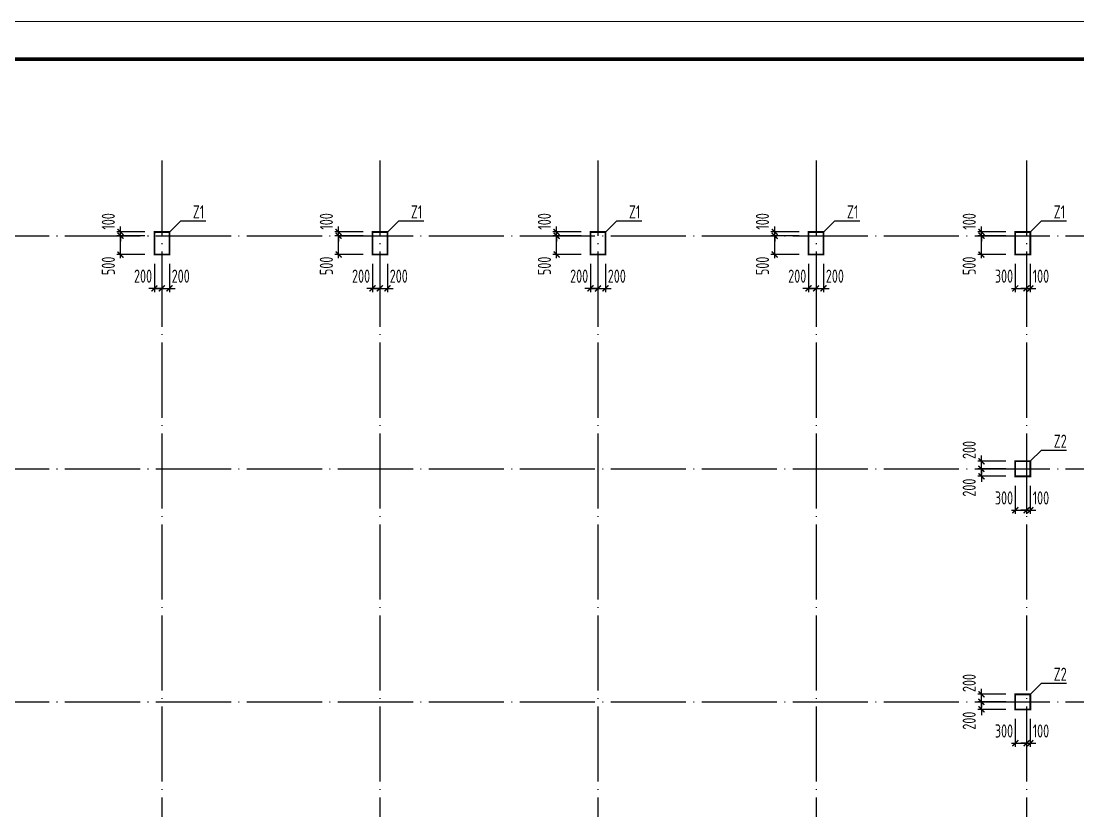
# Model space of a CAD drawing. Extents: x 287065 to 1473467, y 284802 to 344222.
# Drawn here: x 830103 to 858211, y 305812 to 326822 of the extents above; entities that cross this region are included whole.
import ezdxf

# ---------------------------------------------------------------- set-up
doc = ezdxf.new("R2010")
doc.units = 0
doc.header["$LTSCALE"] = 1000
doc.linetypes.add('DOTE', pattern=[2.42, 2, -0.2, 0.02, -0.2])
doc.layers.get('0').update_dxf_attribs({"linetype": 'CONTINUOUS'})
doc.layers.get('DEFPOINTS').update_dxf_attribs({"linetype": 'CONTINUOUS'})
for name, color, linetype in [('AXIS', 8, 'DOTE'), ('COLU', 7, 'CONTINUOUS'), ('DIM', 3, 'CONTINUOUS'), ('FRAME', 3, 'CONTINUOUS'), ('TEXT', 7, 'CONTINUOUS'), ('TK', 211, 'CONTINUOUS')]:
    doc.layers.add(name, color=color, linetype=linetype)
doc.styles.add('TSSD_Dimension', font='tssdeng.shx', dxfattribs={"width": 0.7, "bigfont": 'hztxt.shx'})
doc.styles.add('TSSD_Rein', font='tssdeng.shx', dxfattribs={"width": 0.7, "bigfont": 'hztxt.shx'})
doc.dimstyles.new('TSSD_100_100', dxfattribs={"dimtxt": 350, "dimasz": 150, "dimexe": 100, "dimexo": 250, "dimgap": 150, "dimtad": 1, "dimdec": 0, "dimzin": 0, "dimdsep": 46, "dimtxsty": 'TSSD_Dimension', "dimblk": 'ARCHTICK', "dimcen": 0, "dimdle": 100, "dimclrd": 3, "dimclre": 3, "dimclrt": 7, "dimadec": 0, "dimazin": 0, "dimtfac": 1, "dimtdec": 0, "dimtix": 1, "dimtmove": 2, "dimatfit": 3, "dimfxl": 100, "dimtolj": 1, "dimtzin": 0, "dimarcsym": 0})

# ---------------------------------------------------------------- blocks, each defined once
blk = doc.blocks.new('TK-A2+(891X420)')
at = {"layer": 'FRAME'}
for points in [[(626537, 392605, 20, 20, 0), (626537, 350605, 20, 20, 0), (715637, 350605, 20, 20, 0), (715637, 392605, 20, 20, 0)], [(629037, 391605, 100, 100, 0), (629037, 351605, 100, 100, 0), (714637, 351605, 100, 100, 0), (714637, 391605, 100, 100, 0)]]:
    blk.add_lwpolyline(points, format="xyseb", close=True, dxfattribs=at)
blk = doc.blocks.new('_ARCHTICK')
at = {"color": 0}
blk.add_lwpolyline([(-0.53, -0.53, 0.25, 0.25, 0), (0.53, 0.53, 0.5, 0.5, 0)], format="xyseb", dxfattribs=at)
blk = doc.blocks.new('*D245')
at = {"layer": 'DEFPOINTS', "color": 0}
for p in [(833647, 320612), (833847, 320612), (833847, 319712)]:
    blk.add_point(p, dxfattribs=at)
at = {"layer": 'DIM', "color": 3, "lineweight": -2}
for p, q in [((833647, 320362), (833647, 319612)), ((833847, 320362), (833847, 319612)), ((833647, 319712), (833497, 319712)), ((833647, 319712), (833847, 319712)), ((833847, 319712), (833997, 319712))]:
    blk.add_line(p, q, dxfattribs=at)
at = {"layer": 'DIM', "color": 3, "lineweight": -2, "xscale": 150, "yscale": 150, "zscale": 150}
blk.add_blockref('_ARCHTICK', (833647, 319712), dxfattribs=at)
at = {"layer": 'DIM', "color": 3, "lineweight": -2, "xscale": 150, "yscale": 150, "zscale": 150, "rotation": 180}
blk.add_blockref('_ARCHTICK', (833847, 319712), dxfattribs=at)
at = {"layer": 'DIM', "color": 7, "insert": (833346, 320037), "char_height": 350, "attachment_point": 5, "style": 'TSSD_Dimension'}
blk.add_mtext('\\A1;200', dxfattribs=at)
blk = doc.blocks.new('*D246')
at = {"layer": 'DEFPOINTS', "color": 0}
for p in [(833847, 320612), (834047, 320612), (834047, 319712)]:
    blk.add_point(p, dxfattribs=at)
at = {"layer": 'DIM', "color": 3, "lineweight": -2}
for p, q in [((833847, 320362), (833847, 319612)), ((834047, 320362), (834047, 319612)), ((833847, 319712), (833697, 319712)), ((833847, 319712), (834047, 319712)), ((834047, 319712), (834197, 319712))]:
    blk.add_line(p, q, dxfattribs=at)
at = {"layer": 'DIM', "color": 3, "lineweight": -2, "xscale": 150, "yscale": 150, "zscale": 150}
blk.add_blockref('_ARCHTICK', (833847, 319712), dxfattribs=at)
at = {"layer": 'DIM', "color": 3, "lineweight": -2, "xscale": 150, "yscale": 150, "zscale": 150, "rotation": 180}
blk.add_blockref('_ARCHTICK', (834047, 319712), dxfattribs=at)
at = {"layer": 'DIM', "color": 7, "insert": (834348, 320037), "char_height": 350, "attachment_point": 5, "style": 'TSSD_Dimension'}
blk.add_mtext('\\A1;200', dxfattribs=at)
blk = doc.blocks.new('*D247')
at = {"layer": 'DEFPOINTS', "color": 0}
for p in [(832747, 321112), (833647, 321112), (833647, 320612)]:
    blk.add_point(p, dxfattribs=at)
at = {"layer": 'DIM', "color": 3, "lineweight": -2}
for p, q in [((833397, 321112), (832647, 321112)), ((832747, 320512), (832747, 321212)), ((833397, 320612), (832647, 320612))]:
    blk.add_line(p, q, dxfattribs=at)
at = {"layer": 'DIM', "color": 3, "lineweight": -2, "xscale": 150, "yscale": 150, "zscale": 150}
for p, rotation in [((832747, 321112), 90), ((832747, 320612), 270)]:
    blk.add_blockref('_ARCHTICK', p, dxfattribs=dict(at, rotation=rotation))
at = {"layer": 'DIM', "color": 7, "insert": (832422, 320311), "char_height": 350, "attachment_point": 5, "rotation": 90, "style": 'TSSD_Dimension'}
blk.add_mtext('\\A1;500', dxfattribs=at)
blk = doc.blocks.new('*D248')
at = {"layer": 'DEFPOINTS', "color": 0}
for p in [(832747, 321212), (833647, 321212), (833647, 321112)]:
    blk.add_point(p, dxfattribs=at)
at = {"layer": 'DIM', "color": 3, "lineweight": -2}
for p, q in [((832747, 321212), (832747, 321362)), ((833397, 321212), (832647, 321212)), ((833397, 321112), (832647, 321112)), ((832747, 321112), (832747, 321212)), ((832747, 321112), (832747, 320962))]:
    blk.add_line(p, q, dxfattribs=at)
at = {"layer": 'DIM', "color": 3, "lineweight": -2, "xscale": 150, "yscale": 150, "zscale": 150}
for p, rotation in [((832747, 321212), 270), ((832747, 321112), 90)]:
    blk.add_blockref('_ARCHTICK', p, dxfattribs=dict(at, rotation=rotation))
at = {"layer": 'DIM', "color": 7, "insert": (832422, 321494), "char_height": 350, "attachment_point": 5, "rotation": 90, "style": 'TSSD_Dimension'}
blk.add_mtext('\\A1;100', dxfattribs=at)
blk = doc.blocks.new('*D253')
at = {"layer": 'DEFPOINTS', "color": 0}
for p in [(839447, 320612), (839647, 320612), (839647, 319712)]:
    blk.add_point(p, dxfattribs=at)
at = {"layer": 'DIM', "color": 3, "lineweight": -2}
for p, q in [((839447, 320362), (839447, 319612)), ((839647, 320362), (839647, 319612)), ((839447, 319712), (839297, 319712)), ((839447, 319712), (839647, 319712)), ((839647, 319712), (839797, 319712))]:
    blk.add_line(p, q, dxfattribs=at)
at = {"layer": 'DIM', "color": 3, "lineweight": -2, "xscale": 150, "yscale": 150, "zscale": 150}
blk.add_blockref('_ARCHTICK', (839447, 319712), dxfattribs=at)
at = {"layer": 'DIM', "color": 3, "lineweight": -2, "xscale": 150, "yscale": 150, "zscale": 150, "rotation": 180}
blk.add_blockref('_ARCHTICK', (839647, 319712), dxfattribs=at)
at = {"layer": 'DIM', "color": 7, "insert": (839146, 320037), "char_height": 350, "attachment_point": 5, "style": 'TSSD_Dimension'}
blk.add_mtext('\\A1;200', dxfattribs=at)
blk = doc.blocks.new('*D254')
at = {"layer": 'DEFPOINTS', "color": 0}
for p in [(839647, 320612), (839847, 320612), (839847, 319712)]:
    blk.add_point(p, dxfattribs=at)
at = {"layer": 'DIM', "color": 3, "lineweight": -2}
for p, q in [((839647, 320362), (839647, 319612)), ((839847, 320362), (839847, 319612)), ((839647, 319712), (839497, 319712)), ((839647, 319712), (839847, 319712)), ((839847, 319712), (839997, 319712))]:
    blk.add_line(p, q, dxfattribs=at)
at = {"layer": 'DIM', "color": 3, "lineweight": -2, "xscale": 150, "yscale": 150, "zscale": 150}
blk.add_blockref('_ARCHTICK', (839647, 319712), dxfattribs=at)
at = {"layer": 'DIM', "color": 3, "lineweight": -2, "xscale": 150, "yscale": 150, "zscale": 150, "rotation": 180}
blk.add_blockref('_ARCHTICK', (839847, 319712), dxfattribs=at)
at = {"layer": 'DIM', "color": 7, "insert": (840148, 320037), "char_height": 350, "attachment_point": 5, "style": 'TSSD_Dimension'}
blk.add_mtext('\\A1;200', dxfattribs=at)
blk = doc.blocks.new('*D255')
at = {"layer": 'DEFPOINTS', "color": 0}
for p in [(838547, 321112), (839447, 321112), (839447, 320612)]:
    blk.add_point(p, dxfattribs=at)
at = {"layer": 'DIM', "color": 3, "lineweight": -2}
for p, q in [((839197, 321112), (838447, 321112)), ((838547, 320512), (838547, 321212)), ((839197, 320612), (838447, 320612))]:
    blk.add_line(p, q, dxfattribs=at)
at = {"layer": 'DIM', "color": 3, "lineweight": -2, "xscale": 150, "yscale": 150, "zscale": 150}
for p, rotation in [((838547, 321112), 90), ((838547, 320612), 270)]:
    blk.add_blockref('_ARCHTICK', p, dxfattribs=dict(at, rotation=rotation))
at = {"layer": 'DIM', "color": 7, "insert": (838222, 320311), "char_height": 350, "attachment_point": 5, "rotation": 90, "style": 'TSSD_Dimension'}
blk.add_mtext('\\A1;500', dxfattribs=at)
blk = doc.blocks.new('*D256')
at = {"layer": 'DEFPOINTS', "color": 0}
for p in [(838547, 321212), (839447, 321212), (839447, 321112)]:
    blk.add_point(p, dxfattribs=at)
at = {"layer": 'DIM', "color": 3, "lineweight": -2}
for p, q in [((838547, 321212), (838547, 321362)), ((839197, 321212), (838447, 321212)), ((839197, 321112), (838447, 321112)), ((838547, 321112), (838547, 321212)), ((838547, 321112), (838547, 320962))]:
    blk.add_line(p, q, dxfattribs=at)
at = {"layer": 'DIM', "color": 3, "lineweight": -2, "xscale": 150, "yscale": 150, "zscale": 150}
for p, rotation in [((838547, 321212), 270), ((838547, 321112), 90)]:
    blk.add_blockref('_ARCHTICK', p, dxfattribs=dict(at, rotation=rotation))
at = {"layer": 'DIM', "color": 7, "insert": (838222, 321494), "char_height": 350, "attachment_point": 5, "rotation": 90, "style": 'TSSD_Dimension'}
blk.add_mtext('\\A1;100', dxfattribs=at)
blk = doc.blocks.new('*D261')
at = {"layer": 'DEFPOINTS', "color": 0}
for p in [(845247, 320612), (845447, 320612), (845447, 319712)]:
    blk.add_point(p, dxfattribs=at)
at = {"layer": 'DIM', "color": 3, "lineweight": -2}
for p, q in [((845247, 320362), (845247, 319612)), ((845447, 320362), (845447, 319612)), ((845247, 319712), (845097, 319712)), ((845247, 319712), (845447, 319712)), ((845447, 319712), (845597, 319712))]:
    blk.add_line(p, q, dxfattribs=at)
at = {"layer": 'DIM', "color": 3, "lineweight": -2, "xscale": 150, "yscale": 150, "zscale": 150}
blk.add_blockref('_ARCHTICK', (845247, 319712), dxfattribs=at)
at = {"layer": 'DIM', "color": 3, "lineweight": -2, "xscale": 150, "yscale": 150, "zscale": 150, "rotation": 180}
blk.add_blockref('_ARCHTICK', (845447, 319712), dxfattribs=at)
at = {"layer": 'DIM', "color": 7, "insert": (844946, 320037), "char_height": 350, "attachment_point": 5, "style": 'TSSD_Dimension'}
blk.add_mtext('\\A1;200', dxfattribs=at)
blk = doc.blocks.new('*D262')
at = {"layer": 'DEFPOINTS', "color": 0}
for p in [(845447, 320612), (845647, 320612), (845647, 319712)]:
    blk.add_point(p, dxfattribs=at)
at = {"layer": 'DIM', "color": 3, "lineweight": -2}
for p, q in [((845447, 320362), (845447, 319612)), ((845647, 320362), (845647, 319612)), ((845447, 319712), (845297, 319712)), ((845447, 319712), (845647, 319712)), ((845647, 319712), (845797, 319712))]:
    blk.add_line(p, q, dxfattribs=at)
at = {"layer": 'DIM', "color": 3, "lineweight": -2, "xscale": 150, "yscale": 150, "zscale": 150}
blk.add_blockref('_ARCHTICK', (845447, 319712), dxfattribs=at)
at = {"layer": 'DIM', "color": 3, "lineweight": -2, "xscale": 150, "yscale": 150, "zscale": 150, "rotation": 180}
blk.add_blockref('_ARCHTICK', (845647, 319712), dxfattribs=at)
at = {"layer": 'DIM', "color": 7, "insert": (845948, 320037), "char_height": 350, "attachment_point": 5, "style": 'TSSD_Dimension'}
blk.add_mtext('\\A1;200', dxfattribs=at)
blk = doc.blocks.new('*D263')
at = {"layer": 'DEFPOINTS', "color": 0}
for p in [(844347, 321112), (845247, 321112), (845247, 320612)]:
    blk.add_point(p, dxfattribs=at)
at = {"layer": 'DIM', "color": 3, "lineweight": -2}
for p, q in [((844997, 321112), (844247, 321112)), ((844347, 320512), (844347, 321212)), ((844997, 320612), (844247, 320612))]:
    blk.add_line(p, q, dxfattribs=at)
at = {"layer": 'DIM', "color": 3, "lineweight": -2, "xscale": 150, "yscale": 150, "zscale": 150}
for p, rotation in [((844347, 321112), 90), ((844347, 320612), 270)]:
    blk.add_blockref('_ARCHTICK', p, dxfattribs=dict(at, rotation=rotation))
at = {"layer": 'DIM', "color": 7, "insert": (844022, 320311), "char_height": 350, "attachment_point": 5, "rotation": 90, "style": 'TSSD_Dimension'}
blk.add_mtext('\\A1;500', dxfattribs=at)
blk = doc.blocks.new('*D264')
at = {"layer": 'DEFPOINTS', "color": 0}
for p in [(844347, 321212), (845247, 321212), (845247, 321112)]:
    blk.add_point(p, dxfattribs=at)
at = {"layer": 'DIM', "color": 3, "lineweight": -2}
for p, q in [((844347, 321212), (844347, 321362)), ((844997, 321212), (844247, 321212)), ((844997, 321112), (844247, 321112)), ((844347, 321112), (844347, 321212)), ((844347, 321112), (844347, 320962))]:
    blk.add_line(p, q, dxfattribs=at)
at = {"layer": 'DIM', "color": 3, "lineweight": -2, "xscale": 150, "yscale": 150, "zscale": 150}
for p, rotation in [((844347, 321212), 270), ((844347, 321112), 90)]:
    blk.add_blockref('_ARCHTICK', p, dxfattribs=dict(at, rotation=rotation))
at = {"layer": 'DIM', "color": 7, "insert": (844022, 321494), "char_height": 350, "attachment_point": 5, "rotation": 90, "style": 'TSSD_Dimension'}
blk.add_mtext('\\A1;100', dxfattribs=at)
blk = doc.blocks.new('*D269')
at = {"layer": 'DEFPOINTS', "color": 0}
for p in [(851047, 320612), (851247, 320612), (851247, 319712)]:
    blk.add_point(p, dxfattribs=at)
at = {"layer": 'DIM', "color": 3, "lineweight": -2}
for p, q in [((851047, 320362), (851047, 319612)), ((851247, 320362), (851247, 319612)), ((851047, 319712), (850897, 319712)), ((851047, 319712), (851247, 319712)), ((851247, 319712), (851397, 319712))]:
    blk.add_line(p, q, dxfattribs=at)
at = {"layer": 'DIM', "color": 3, "lineweight": -2, "xscale": 150, "yscale": 150, "zscale": 150}
blk.add_blockref('_ARCHTICK', (851047, 319712), dxfattribs=at)
at = {"layer": 'DIM', "color": 3, "lineweight": -2, "xscale": 150, "yscale": 150, "zscale": 150, "rotation": 180}
blk.add_blockref('_ARCHTICK', (851247, 319712), dxfattribs=at)
at = {"layer": 'DIM', "color": 7, "insert": (850746, 320037), "char_height": 350, "attachment_point": 5, "style": 'TSSD_Dimension'}
blk.add_mtext('\\A1;200', dxfattribs=at)
blk = doc.blocks.new('*D270')
at = {"layer": 'DEFPOINTS', "color": 0}
for p in [(851247, 320612), (851447, 320612), (851447, 319712)]:
    blk.add_point(p, dxfattribs=at)
at = {"layer": 'DIM', "color": 3, "lineweight": -2}
for p, q in [((851247, 320362), (851247, 319612)), ((851447, 320362), (851447, 319612)), ((851247, 319712), (851097, 319712)), ((851247, 319712), (851447, 319712)), ((851447, 319712), (851597, 319712))]:
    blk.add_line(p, q, dxfattribs=at)
at = {"layer": 'DIM', "color": 3, "lineweight": -2, "xscale": 150, "yscale": 150, "zscale": 150}
blk.add_blockref('_ARCHTICK', (851247, 319712), dxfattribs=at)
at = {"layer": 'DIM', "color": 3, "lineweight": -2, "xscale": 150, "yscale": 150, "zscale": 150, "rotation": 180}
blk.add_blockref('_ARCHTICK', (851447, 319712), dxfattribs=at)
at = {"layer": 'DIM', "color": 7, "insert": (851748, 320037), "char_height": 350, "attachment_point": 5, "style": 'TSSD_Dimension'}
blk.add_mtext('\\A1;200', dxfattribs=at)
blk = doc.blocks.new('*D271')
at = {"layer": 'DEFPOINTS', "color": 0}
for p in [(850147, 321112), (851047, 321112), (851047, 320612)]:
    blk.add_point(p, dxfattribs=at)
at = {"layer": 'DIM', "color": 3, "lineweight": -2}
for p, q in [((850797, 321112), (850047, 321112)), ((850147, 320512), (850147, 321212)), ((850797, 320612), (850047, 320612))]:
    blk.add_line(p, q, dxfattribs=at)
at = {"layer": 'DIM', "color": 3, "lineweight": -2, "xscale": 150, "yscale": 150, "zscale": 150}
for p, rotation in [((850147, 321112), 90), ((850147, 320612), 270)]:
    blk.add_blockref('_ARCHTICK', p, dxfattribs=dict(at, rotation=rotation))
at = {"layer": 'DIM', "color": 7, "insert": (849822, 320311), "char_height": 350, "attachment_point": 5, "rotation": 90, "style": 'TSSD_Dimension'}
blk.add_mtext('\\A1;500', dxfattribs=at)
blk = doc.blocks.new('*D272')
at = {"layer": 'DEFPOINTS', "color": 0}
for p in [(850147, 321212), (851047, 321212), (851047, 321112)]:
    blk.add_point(p, dxfattribs=at)
at = {"layer": 'DIM', "color": 3, "lineweight": -2}
for p, q in [((850147, 321212), (850147, 321362)), ((850797, 321212), (850047, 321212)), ((850797, 321112), (850047, 321112)), ((850147, 321112), (850147, 321212)), ((850147, 321112), (850147, 320962))]:
    blk.add_line(p, q, dxfattribs=at)
at = {"layer": 'DIM', "color": 3, "lineweight": -2, "xscale": 150, "yscale": 150, "zscale": 150}
for p, rotation in [((850147, 321212), 270), ((850147, 321112), 90)]:
    blk.add_blockref('_ARCHTICK', p, dxfattribs=dict(at, rotation=rotation))
at = {"layer": 'DIM', "color": 7, "insert": (849822, 321494), "char_height": 350, "attachment_point": 5, "rotation": 90, "style": 'TSSD_Dimension'}
blk.add_mtext('\\A1;100', dxfattribs=at)
blk = doc.blocks.new('*D277')
at = {"layer": 'DEFPOINTS', "color": 0}
for p in [(856547, 320612), (856847, 320612), (856847, 319712)]:
    blk.add_point(p, dxfattribs=at)
at = {"layer": 'DIM', "color": 3, "lineweight": -2}
for p, q in [((856547, 320362), (856547, 319612)), ((856847, 320362), (856847, 319612)), ((856447, 319712), (856947, 319712))]:
    blk.add_line(p, q, dxfattribs=at)
at = {"layer": 'DIM', "color": 3, "lineweight": -2, "xscale": 150, "yscale": 150, "zscale": 150, "rotation": 180}
blk.add_blockref('_ARCHTICK', (856547, 319712), dxfattribs=at)
at = {"layer": 'DIM', "color": 3, "lineweight": -2, "xscale": 150, "yscale": 150, "zscale": 150}
blk.add_blockref('_ARCHTICK', (856847, 319712), dxfattribs=at)
at = {"layer": 'DIM', "color": 7, "insert": (856246, 320037), "char_height": 350, "attachment_point": 5, "style": 'TSSD_Dimension'}
blk.add_mtext('\\A1;300', dxfattribs=at)
blk = doc.blocks.new('*D278')
at = {"layer": 'DEFPOINTS', "color": 0}
for p in [(856847, 320612), (856947, 320612), (856947, 319712)]:
    blk.add_point(p, dxfattribs=at)
at = {"layer": 'DIM', "color": 3, "lineweight": -2}
for p, q in [((856847, 320362), (856847, 319612)), ((856947, 320362), (856947, 319612)), ((856847, 319712), (856697, 319712)), ((856847, 319712), (856947, 319712)), ((856947, 319712), (857097, 319712))]:
    blk.add_line(p, q, dxfattribs=at)
at = {"layer": 'DIM', "color": 3, "lineweight": -2, "xscale": 150, "yscale": 150, "zscale": 150}
blk.add_blockref('_ARCHTICK', (856847, 319712), dxfattribs=at)
at = {"layer": 'DIM', "color": 3, "lineweight": -2, "xscale": 150, "yscale": 150, "zscale": 150, "rotation": 180}
blk.add_blockref('_ARCHTICK', (856947, 319712), dxfattribs=at)
at = {"layer": 'DIM', "color": 7, "insert": (857229, 320037), "char_height": 350, "attachment_point": 5, "style": 'TSSD_Dimension'}
blk.add_mtext('\\A1;100', dxfattribs=at)
blk = doc.blocks.new('*D279')
at = {"layer": 'DEFPOINTS', "color": 0}
for p in [(855647, 321112), (856547, 321112), (856547, 320612)]:
    blk.add_point(p, dxfattribs=at)
at = {"layer": 'DIM', "color": 3, "lineweight": -2}
for p, q in [((856297, 321112), (855547, 321112)), ((855647, 320512), (855647, 321212)), ((856297, 320612), (855547, 320612))]:
    blk.add_line(p, q, dxfattribs=at)
at = {"layer": 'DIM', "color": 3, "lineweight": -2, "xscale": 150, "yscale": 150, "zscale": 150}
for p, rotation in [((855647, 321112), 90), ((855647, 320612), 270)]:
    blk.add_blockref('_ARCHTICK', p, dxfattribs=dict(at, rotation=rotation))
at = {"layer": 'DIM', "color": 7, "insert": (855322, 320311), "char_height": 350, "attachment_point": 5, "rotation": 90, "style": 'TSSD_Dimension'}
blk.add_mtext('\\A1;500', dxfattribs=at)
blk = doc.blocks.new('*D280')
at = {"layer": 'DEFPOINTS', "color": 0}
for p in [(855647, 321212), (856547, 321212), (856547, 321112)]:
    blk.add_point(p, dxfattribs=at)
at = {"layer": 'DIM', "color": 3, "lineweight": -2}
for p, q in [((855647, 321212), (855647, 321362)), ((856297, 321212), (855547, 321212)), ((856297, 321112), (855547, 321112)), ((855647, 321112), (855647, 321212)), ((855647, 321112), (855647, 320962))]:
    blk.add_line(p, q, dxfattribs=at)
at = {"layer": 'DIM', "color": 3, "lineweight": -2, "xscale": 150, "yscale": 150, "zscale": 150}
for p, rotation in [((855647, 321212), 270), ((855647, 321112), 90)]:
    blk.add_blockref('_ARCHTICK', p, dxfattribs=dict(at, rotation=rotation))
at = {"layer": 'DIM', "color": 7, "insert": (855322, 321494), "char_height": 350, "attachment_point": 5, "rotation": 90, "style": 'TSSD_Dimension'}
blk.add_mtext('\\A1;100', dxfattribs=at)
blk = doc.blocks.new('*D293')
at = {"layer": 'DEFPOINTS', "color": 0}
for p in [(856547, 308512), (856847, 308512), (856847, 307612)]:
    blk.add_point(p, dxfattribs=at)
at = {"layer": 'DIM', "color": 3, "lineweight": -2}
for p, q in [((856547, 308262), (856547, 307512)), ((856847, 308262), (856847, 307512)), ((856447, 307612), (856947, 307612))]:
    blk.add_line(p, q, dxfattribs=at)
at = {"layer": 'DIM', "color": 3, "lineweight": -2, "xscale": 150, "yscale": 150, "zscale": 150, "rotation": 180}
blk.add_blockref('_ARCHTICK', (856547, 307612), dxfattribs=at)
at = {"layer": 'DIM', "color": 3, "lineweight": -2, "xscale": 150, "yscale": 150, "zscale": 150}
blk.add_blockref('_ARCHTICK', (856847, 307612), dxfattribs=at)
at = {"layer": 'DIM', "color": 7, "insert": (856246, 307937), "char_height": 350, "attachment_point": 5, "style": 'TSSD_Dimension'}
blk.add_mtext('\\A1;300', dxfattribs=at)
blk = doc.blocks.new('*D294')
at = {"layer": 'DEFPOINTS', "color": 0}
for p in [(856847, 308512), (856947, 308512), (856947, 307612)]:
    blk.add_point(p, dxfattribs=at)
at = {"layer": 'DIM', "color": 3, "lineweight": -2}
for p, q in [((856847, 308262), (856847, 307512)), ((856947, 308262), (856947, 307512)), ((856847, 307612), (856697, 307612)), ((856847, 307612), (856947, 307612)), ((856947, 307612), (857097, 307612))]:
    blk.add_line(p, q, dxfattribs=at)
at = {"layer": 'DIM', "color": 3, "lineweight": -2, "xscale": 150, "yscale": 150, "zscale": 150}
blk.add_blockref('_ARCHTICK', (856847, 307612), dxfattribs=at)
at = {"layer": 'DIM', "color": 3, "lineweight": -2, "xscale": 150, "yscale": 150, "zscale": 150, "rotation": 180}
blk.add_blockref('_ARCHTICK', (856947, 307612), dxfattribs=at)
at = {"layer": 'DIM', "color": 7, "insert": (857229, 307937), "char_height": 350, "attachment_point": 5, "style": 'TSSD_Dimension'}
blk.add_mtext('\\A1;100', dxfattribs=at)
blk = doc.blocks.new('*D295')
at = {"layer": 'DEFPOINTS', "color": 0}
for p in [(855647, 308712), (856547, 308712), (856547, 308512)]:
    blk.add_point(p, dxfattribs=at)
at = {"layer": 'DIM', "color": 3, "lineweight": -2}
for p, q in [((856297, 308712), (855547, 308712)), ((855647, 308712), (855647, 308862)), ((855647, 308512), (855647, 308712)), ((856297, 308512), (855547, 308512)), ((855647, 308512), (855647, 308362))]:
    blk.add_line(p, q, dxfattribs=at)
at = {"layer": 'DIM', "color": 3, "lineweight": -2, "xscale": 150, "yscale": 150, "zscale": 150}
for p, rotation in [((855647, 308712), 270), ((855647, 308512), 90)]:
    blk.add_blockref('_ARCHTICK', p, dxfattribs=dict(at, rotation=rotation))
at = {"layer": 'DIM', "color": 7, "insert": (855322, 308211), "char_height": 350, "attachment_point": 5, "rotation": 90, "style": 'TSSD_Dimension'}
blk.add_mtext('\\A1;200', dxfattribs=at)
blk = doc.blocks.new('*D296')
at = {"layer": 'DEFPOINTS', "color": 0}
for p in [(855647, 308912), (856547, 308912), (856547, 308712)]:
    blk.add_point(p, dxfattribs=at)
at = {"layer": 'DIM', "color": 3, "lineweight": -2}
for p, q in [((855647, 308912), (855647, 309062)), ((856297, 308912), (855547, 308912)), ((856297, 308712), (855547, 308712)), ((855647, 308712), (855647, 308912)), ((855647, 308712), (855647, 308562))]:
    blk.add_line(p, q, dxfattribs=at)
at = {"layer": 'DIM', "color": 3, "lineweight": -2, "xscale": 150, "yscale": 150, "zscale": 150}
for p, rotation in [((855647, 308912), 270), ((855647, 308712), 90)]:
    blk.add_blockref('_ARCHTICK', p, dxfattribs=dict(at, rotation=rotation))
at = {"layer": 'DIM', "color": 7, "insert": (855322, 309213), "char_height": 350, "attachment_point": 5, "rotation": 90, "style": 'TSSD_Dimension'}
blk.add_mtext('\\A1;200', dxfattribs=at)
blk = doc.blocks.new('*D297')
at = {"layer": 'DEFPOINTS', "color": 0}
for p in [(856547, 314712), (856847, 314712), (856847, 313812)]:
    blk.add_point(p, dxfattribs=at)
at = {"layer": 'DIM', "color": 3, "lineweight": -2}
for p, q in [((856547, 314462), (856547, 313712)), ((856847, 314462), (856847, 313712)), ((856447, 313812), (856947, 313812))]:
    blk.add_line(p, q, dxfattribs=at)
at = {"layer": 'DIM', "color": 3, "lineweight": -2, "xscale": 150, "yscale": 150, "zscale": 150, "rotation": 180}
blk.add_blockref('_ARCHTICK', (856547, 313812), dxfattribs=at)
at = {"layer": 'DIM', "color": 3, "lineweight": -2, "xscale": 150, "yscale": 150, "zscale": 150}
blk.add_blockref('_ARCHTICK', (856847, 313812), dxfattribs=at)
at = {"layer": 'DIM', "color": 7, "insert": (856246, 314137), "char_height": 350, "attachment_point": 5, "style": 'TSSD_Dimension'}
blk.add_mtext('\\A1;300', dxfattribs=at)
blk = doc.blocks.new('*D298')
at = {"layer": 'DEFPOINTS', "color": 0}
for p in [(856847, 314712), (856947, 314712), (856947, 313812)]:
    blk.add_point(p, dxfattribs=at)
at = {"layer": 'DIM', "color": 3, "lineweight": -2}
for p, q in [((856847, 314462), (856847, 313712)), ((856947, 314462), (856947, 313712)), ((856847, 313812), (856697, 313812)), ((856847, 313812), (856947, 313812)), ((856947, 313812), (857097, 313812))]:
    blk.add_line(p, q, dxfattribs=at)
at = {"layer": 'DIM', "color": 3, "lineweight": -2, "xscale": 150, "yscale": 150, "zscale": 150}
blk.add_blockref('_ARCHTICK', (856847, 313812), dxfattribs=at)
at = {"layer": 'DIM', "color": 3, "lineweight": -2, "xscale": 150, "yscale": 150, "zscale": 150, "rotation": 180}
blk.add_blockref('_ARCHTICK', (856947, 313812), dxfattribs=at)
at = {"layer": 'DIM', "color": 7, "insert": (857229, 314137), "char_height": 350, "attachment_point": 5, "style": 'TSSD_Dimension'}
blk.add_mtext('\\A1;100', dxfattribs=at)
blk = doc.blocks.new('*D299')
at = {"layer": 'DEFPOINTS', "color": 0}
for p in [(855647, 314912), (856547, 314912), (856547, 314712)]:
    blk.add_point(p, dxfattribs=at)
at = {"layer": 'DIM', "color": 3, "lineweight": -2}
for p, q in [((856297, 314912), (855547, 314912)), ((855647, 314912), (855647, 315062)), ((855647, 314712), (855647, 314912)), ((856297, 314712), (855547, 314712)), ((855647, 314712), (855647, 314562))]:
    blk.add_line(p, q, dxfattribs=at)
at = {"layer": 'DIM', "color": 3, "lineweight": -2, "xscale": 150, "yscale": 150, "zscale": 150}
for p, rotation in [((855647, 314912), 270), ((855647, 314712), 90)]:
    blk.add_blockref('_ARCHTICK', p, dxfattribs=dict(at, rotation=rotation))
at = {"layer": 'DIM', "color": 7, "insert": (855322, 314411), "char_height": 350, "attachment_point": 5, "rotation": 90, "style": 'TSSD_Dimension'}
blk.add_mtext('\\A1;200', dxfattribs=at)
blk = doc.blocks.new('*D300')
at = {"layer": 'DEFPOINTS', "color": 0}
for p in [(855647, 315112), (856547, 315112), (856547, 314912)]:
    blk.add_point(p, dxfattribs=at)
at = {"layer": 'DIM', "color": 3, "lineweight": -2}
for p, q in [((856297, 315112), (855547, 315112)), ((855647, 315112), (855647, 315262)), ((855647, 314912), (855647, 315112)), ((856297, 314912), (855547, 314912)), ((855647, 314912), (855647, 314762))]:
    blk.add_line(p, q, dxfattribs=at)
at = {"layer": 'DIM', "color": 3, "lineweight": -2, "xscale": 150, "yscale": 150, "zscale": 150}
for p, rotation in [((855647, 315112), 270), ((855647, 314912), 90)]:
    blk.add_blockref('_ARCHTICK', p, dxfattribs=dict(at, rotation=rotation))
at = {"layer": 'DIM', "color": 7, "insert": (855322, 315413), "char_height": 350, "attachment_point": 5, "rotation": 90, "style": 'TSSD_Dimension'}
blk.add_mtext('\\A1;200', dxfattribs=at)

msp = doc.modelspace()

# ---------------------------------------------------------------- linework, layer by layer
at = {"layer": 'AXIS'}
for p, q in [((833846.971, 323111.708), (833846.971, 294311.708)), ((839646.971, 323111.708), (839646.971, 294311.708)), ((845446.971, 323111.708), (845446.971, 294311.708)), ((851246.971, 323111.708), (851246.971, 294311.708)), ((856846.971, 323111.708), (856846.971, 294311.708)), ((792546.971, 321111.708), (858846.971, 321111.708)), ((792546.971, 314911.708), (858846.971, 314911.708)), ((792546.971, 308711.708), (858846.971, 308711.708))]:
    msp.add_line(p, q, dxfattribs=at)
at = {"layer": 'COLU', "ltscale": 0.01, "const_width": 45}
for points in [[(834046.971, 321211.708), (834046.971, 320611.708), (833646.971, 320611.708), (833646.971, 321211.708)], [(839846.971, 321211.708), (839846.971, 320611.708), (839446.971, 320611.708), (839446.971, 321211.708)], [(845646.971, 321211.708), (845646.971, 320611.708), (845246.971, 320611.708), (845246.971, 321211.708)], [(851446.971, 321211.708), (851446.971, 320611.708), (851046.971, 320611.708), (851046.971, 321211.708)], [(856946.971, 321211.708), (856946.971, 320611.708), (856546.971, 320611.708), (856546.971, 321211.708)], [(856946.971, 314711.708), (856946.971, 315111.708), (856546.971, 315111.708), (856546.971, 314711.708)], [(856946.971, 308511.708), (856946.971, 308911.708), (856546.971, 308911.708), (856546.971, 308511.708)]]:
    msp.add_lwpolyline(points, close=True, dxfattribs=at)
at = {"layer": 'TEXT'}
for points in [[(834046.971, 321211.708), (834346.971, 321512.129), (835011.835, 321512.129)], [(839846.971, 321211.708), (840146.971, 321512.129), (840811.835, 321512.129)], [(845646.971, 321211.708), (845946.971, 321512.129), (846611.835, 321512.129)], [(851446.971, 321211.708), (851746.971, 321512.129), (852411.835, 321512.129)], [(856946.971, 321211.708), (857246.971, 321512.129), (857911.835, 321512.129)], [(856946.971, 315111.708), (857246.971, 315412.129), (857911.835, 315412.129)], [(856946.971, 308911.708), (857246.971, 309212.129), (857911.835, 309212.129)]]:
    msp.add_lwpolyline(points, dxfattribs=at)

# ---------------------------------------------------------------- block references
at = {"layer": 'TK'}
msp.add_blockref('TK-A2+(891X420)', (158510, -65793.134), dxfattribs=at)

# ---------------------------------------------------------------- texts
at = {"layer": 'TEXT', "style": 'TSSD_Rein', "width": 0.7}
for s, p in [('Z1', (834670.943, 321572.129)), ('Z1', (840470.943, 321572.129)), ('Z1', (846270.943, 321572.129)), ('Z1', (852070.943, 321572.129)), ('Z1', (857570.943, 321572.129)), ('Z2', (857570.943, 315472.129)), ('Z2', (857570.943, 309272.129))]:
    msp.add_text(s, height=350, dxfattribs=at).set_placement(p)

# ---------------------------------------------------------------- dimensions: what is measured, and where the dimension line sits
at = {"layer": 'DIM'}
for base, p1, p2, picture, middle in [((832746.971, 321211.708), (833646.971, 321111.708), (833646.971, 321211.708), '*D248', (832421.971, 321493.952)), ((838546.971, 321211.708), (839446.971, 321111.708), (839446.971, 321211.708), '*D256', (838221.971, 321493.952)), ((844346.971, 321211.708), (845246.971, 321111.708), (845246.971, 321211.708), '*D264', (844021.971, 321493.952)), ((850146.971, 321211.708), (851046.971, 321111.708), (851046.971, 321211.708), '*D272', (849821.971, 321493.952)), ((855646.971, 321211.708), (856546.971, 321111.708), (856546.971, 321211.708), '*D280', (855321.971, 321493.952)), ((832746.971, 321111.708), (833646.971, 320611.708), (833646.971, 321111.708), '*D247', (832421.971, 320310.618)), ((838546.971, 321111.708), (839446.971, 320611.708), (839446.971, 321111.708), '*D255', (838221.971, 320310.618)), ((844346.971, 321111.708), (845246.971, 320611.708), (845246.971, 321111.708), '*D263', (844021.971, 320310.618)), ((850146.971, 321111.708), (851046.971, 320611.708), (851046.971, 321111.708), '*D271', (849821.971, 320310.618)), ((855646.971, 321111.708), (856546.971, 320611.708), (856546.971, 321111.708), '*D279', (855321.971, 320310.618)), ((855646.971, 315111.708), (856546.971, 314911.708), (856546.971, 315111.708), '*D300', (855321.971, 315412.798)), ((855646.971, 314911.708), (856546.971, 314711.708), (856546.971, 314911.708), '*D299', (855321.971, 314410.618)), ((855646.971, 308911.708), (856546.971, 308711.708), (856546.971, 308911.708), '*D296', (855321.971, 309212.798)), ((855646.971, 308711.708), (856546.971, 308511.708), (856546.971, 308711.708), '*D295', (855321.971, 308210.618))]:
    dim = msp.add_linear_dim(base=base, p1=p1, p2=p2, angle=90, dimstyle='TSSD_100_100', dxfattribs=at)
    dim.commit()
    dim.dimension.update_dxf_attribs({"geometry": picture, "text_midpoint": middle, "dimtype": 128})
for base, p1, p2, picture, middle in [((833846.971, 319711.708), (833646.971, 320611.708), (833846.971, 320611.708), '*D245', (833345.881, 320036.708)), ((834046.971, 319711.708), (833846.971, 320611.708), (834046.971, 320611.708), '*D246', (834348.061, 320036.708)), ((839646.971, 319711.708), (839446.971, 320611.708), (839646.971, 320611.708), '*D253', (839145.881, 320036.708)), ((839846.971, 319711.708), (839646.971, 320611.708), (839846.971, 320611.708), '*D254', (840148.061, 320036.708)), ((845446.971, 319711.708), (845246.971, 320611.708), (845446.971, 320611.708), '*D261', (844945.881, 320036.708)), ((845646.971, 319711.708), (845446.971, 320611.708), (845646.971, 320611.708), '*D262', (845948.061, 320036.708)), ((851246.971, 319711.708), (851046.971, 320611.708), (851246.971, 320611.708), '*D269', (850745.881, 320036.708)), ((851446.971, 319711.708), (851246.971, 320611.708), (851446.971, 320611.708), '*D270', (851748.061, 320036.708)), ((856846.971, 319711.708), (856546.971, 320611.708), (856846.971, 320611.708), '*D277', (856245.881, 320036.708)), ((856946.971, 319711.708), (856846.971, 320611.708), (856946.971, 320611.708), '*D278', (857229.215, 320036.708)), ((856846.971, 313811.708), (856546.971, 314711.708), (856846.971, 314711.708), '*D297', (856245.881, 314136.708)), ((856946.971, 313811.708), (856846.971, 314711.708), (856946.971, 314711.708), '*D298', (857229.215, 314136.708)), ((856846.971, 307611.708), (856546.971, 308511.708), (856846.971, 308511.708), '*D293', (856245.881, 307936.708)), ((856946.971, 307611.708), (856846.971, 308511.708), (856946.971, 308511.708), '*D294', (857229.215, 307936.708))]:
    dim = msp.add_linear_dim(base=base, p1=p1, p2=p2, dimstyle='TSSD_100_100', dxfattribs=at)
    dim.commit()
    dim.dimension.update_dxf_attribs({"geometry": picture, "text_midpoint": middle, "dimtype": 128})

doc.saveas('drawing.dxf')
